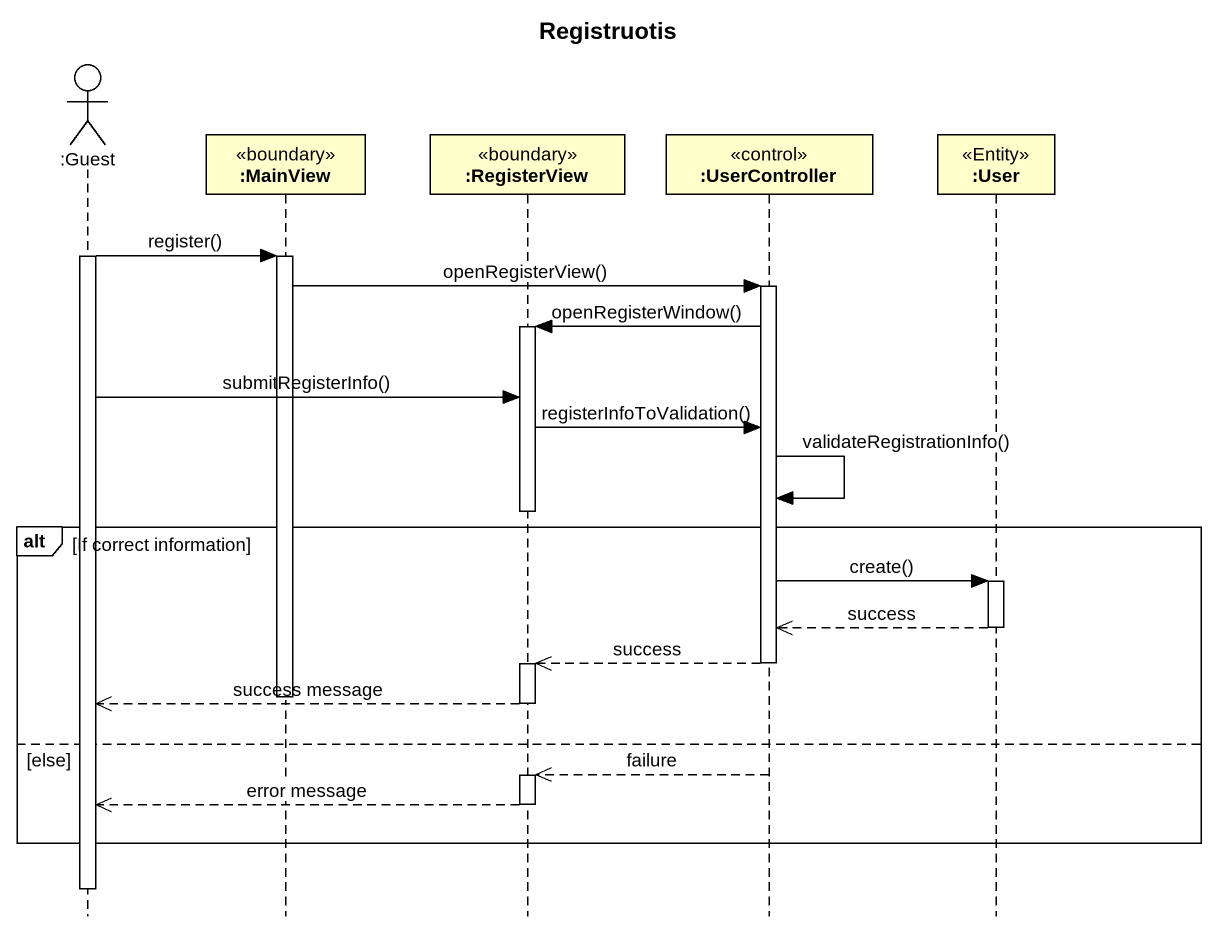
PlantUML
@startuml
title Registruotis
hide footbox
actor ":Guest" as Guest
participant ":MainView" as MainView <<boundary>>
participant ":RegisterView" as RegisterView <<boundary>>
participant ":UserController" as UserController <<control>>
participant ":User" as User <<Entity>>

activate Guest
Guest -> MainView : register()
activate MainView
MainView -> UserController : openRegisterView()
activate UserController
UserController -> RegisterView : openRegisterWindow()
activate RegisterView
Guest -> RegisterView : submitRegisterInfo()
RegisterView -> UserController : registerInfoToValidation()
UserController -> UserController : validateRegistrationInfo()
deactivate RegisterView
alt If correct information
  UserController -> User : create()
  activate User
  User -->> UserController : success
  deactivate User
  UserController -->> RegisterView : success
  deactivate UserController
  activate RegisterView
  deactivate MainView
  RegisterView -->> Guest : success message
  deactivate RegisterView
else else
  UserController -->> RegisterView : failure
  activate RegisterView
  RegisterView -->> Guest : error message
  deactivate RegisterView
end
deactivate Guest
@enduml
